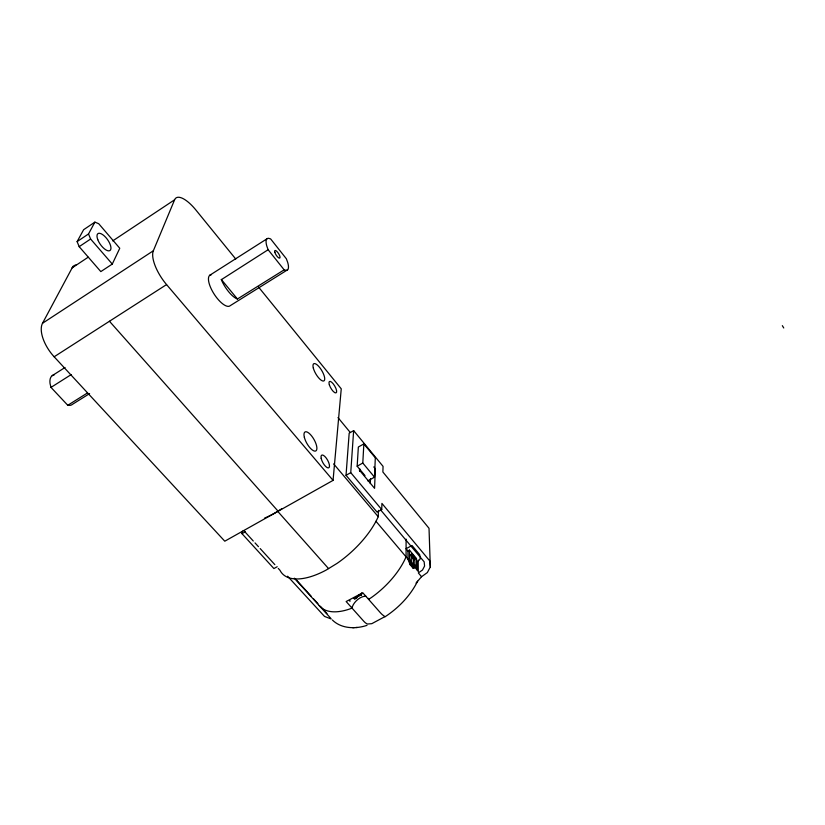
<?xml version="1.0" encoding="UTF-8"?>
<svg xmlns="http://www.w3.org/2000/svg" width="825" height="825" viewBox="0 0 825 825"><rect width="100%" height="100%" fill="white"/><g stroke="black" fill="none" stroke-linecap="round" stroke-linejoin="round"><path stroke-width="1.24" d="M407.963 559.226L407.963 550.914L409.448 550.12L416.481 558.473L416.563 566.827L413.16 568.281L410.108 564.682L407.963 559.226L409.458 558.432L409.448 550.12M406.106 539.117L406.065 556.834A57.987 29.092 -42.3 0 1 371.766 597.279L368.641 599.404L368.497 598.342M430.31 566.93L429.021 528.299L382.882 472.003L383.058 466.373L353.647 430.609L349.181 433.166L346.036 475.293L377.077 512.119L381.738 509.572L381.923 503.415L429.784 560.948L430.31 566.93L427.35 572.571L421.554 576.716L416.048 583.079M278.272 568.425L279.995 570.312A64.793 30.257 -41.9 0 0 326.164 570.065L336.961 563.444A64.793 30.257 -41.9 0 0 378.242 516.718L378.458 510.366M367.785 480.903L374.519 477.159L375.303 457.813L363.856 443.902L358.349 447.026L357.163 466.207L365.001 475.613M370.291 483.543L370.507 478.655M361.567 594.722L361.649 592.907M374.519 477.159L362.794 463.031L363.856 443.902M359.824 471.477L359.958 469.064M381.738 509.572L350.749 472.653L353.647 430.609M72.971 266.341L42.518 323.266A27.586 13.468 54.9 0 0 54.151 356.782L224.782 541.2L333.063 480.377L341.251 388.833L258.483 286.997M354.802 598.837L356.792 597.723L354.925 598.517M277.2 566.744L273.89 568.549L242.003 533.672L242.468 531.166M319.203 605.56A57.987 29.092 -42.3 0 0 348.996 609.232L352.038 608.118L352.296 606.849M356.792 597.723L354.905 598.651M414.862 565.383L414.789 558.391L413.016 555.039L411.18 553.977L411.324 561.598L413.201 564.795L414.862 565.383L413.366 566.167M42.518 323.266L153.337 250.779L174.611 199.784A27.906 9.931 55.9 0 1 195.989 210.127L235.754 259.04M112.282 264.062L119.769 248.273L98.722 223.719L94.885 222.131L83.624 229.711L77.117 241.612L79.179 246.665L100.825 271.6L112.282 264.062L90.606 239.023L88.523 233.96L94.885 222.131M417.605 581.192C410.365 595.743 398.671 607.819 385.162 616.708M77.117 241.612L88.523 233.96M79.179 246.665L90.606 239.023M88.172 257.214L72.167 267.847A27.132 12.086 54.7 0 1 75.9 264.918M112.716 240.9L174.611 199.784M355.162 598.465L356.4 597.805L354.049 598.558M54.151 356.782L166.557 284.584A28.442 11.117 56.1 0 1 153.337 250.779M52.202 375.664L65.041 367.486M209.746 275.272L267.063 238.755M89.595 393.608L72.456 404.322A17.562 8.941 55.8 0 1 70.321 405.323L67.784 405.281L50.995 387.399L71.218 374.581M284.161 269.847L237.352 299.042A18.398 6.621 57.1 0 1 221.347 279.665L268.135 249.727L266.805 246.067A18.635 5.94 57.4 0 1 268.61 238.301L270.621 238.91L286.347 258.761L287.677 262.36A18.635 5.94 57.4 0 1 286.131 270.353L284.161 269.847L268.135 249.727M281.964 508.623L275.251 512.851A66.474 27.555 -41.3 0 1 264.577 518.11M67.784 405.281L87.357 393.02M287.605 269.785L230.227 305.673A18.346 6.786 57.1 0 1 213.417 292.937A18.346 6.786 57.1 0 1 211.478 274.704M357.998 595.743L360.339 594.299L360.855 594.877A1.392 0.536 63.5 0 0 361.546 594.856M360.855 594.877L356.039 597.496L360.731 594.743M357.163 466.207L362.794 463.031M242.003 533.672L245.345 531.795M346.036 475.293L350.749 472.653M356.287 597.723L354.173 598.692M411.964 554.08L410.479 554.864L413.304 559.175L413.521 565.764L415.016 564.97M410.984 555.246L412.469 554.462M411.531 555.833L413.016 555.039M412.067 556.566L413.552 555.782M412.562 557.411L414.047 556.617M412.985 558.298L414.47 557.514M413.304 559.175L414.789 558.391M413.5 559.989L414.985 559.206M410.108 564.682L411.603 563.887L414.655 567.497L416.563 566.827M413.16 568.281L414.655 567.497M354.863 598.764L355.585 598.403M366.991 625.35C355.575 629.186 341.354 628.877 332.32 619.957M352.749 627.701L354.286 627.619M355.802 627.526L357.266 627.454M331.186 618.977L324.503 616.409L287.605 576.221M411.706 565.589L412.222 566.063M243.798 530.619L253.285 541.014M255.007 542.902L258.452 546.686M260.174 548.573L274.828 564.64M295.68 579.171L311.077 596.124M313.634 598.94L317.914 603.653M320.378 606.365L326.948 613.594M294.339 578.191L330.732 618.255M109.457 321.255L278.128 511.232M277.685 511.314L328.556 568.6M166.557 284.584L333.063 480.377M375.952 521.276L408.468 559.68M410.066 561.567L411.675 563.465M414.882 567.249L418.306 571.508L418.182 560.041M421.554 576.716L418.327 572.911L422.493 570.023L424.586 566.043L424.163 561.825L380.552 509.84M408.468 551.512L406.086 548.687L412.036 545.521L419.595 554.524L420.317 557.308L419.873 559.505L417.202 561.866L417.285 570.085M411.644 555.277L413.232 557.164M333.651 463.877L378.242 516.718M359.298 470.013L374.571 488.317L375.344 468.817L373.777 466.919M221.275 279.438L237.487 299.062M337.992 417.605L350.078 432.259M782.347 325.658L783.75 327.979M410.19 563.279L410.644 564.145M409.458 558.432L411.603 563.887M50.995 387.399L50.078 383.738A17.562 8.941 55.8 0 1 54.398 374.767M409.437 560.804L409.561 561.547M350.213 600.878A1.392 0.557 63.6 0 1 349.511 600.899M352.038 608.118A10.302 5.342 -43.3 0 1 357.751 599.497A10.302 5.342 -43.3 0 1 366.403 596.454M384.914 616.646L371.797 623.669L367.414 624.03A13.643 6.569 68.9 0 1 363.712 621.184L346.149 601.528L362.773 592.752L380.253 612.583A13.643 3.795 59.2 0 0 383.615 615.625L384.914 616.646M329.34 384.811A6.59 2.217 59.6 0 0 335.961 392.906A6.59 2.217 59.6 0 0 333.135 383.718A6.59 2.217 59.6 0 0 329.34 384.811M274.849 252.368A4.476 1.423 57.4 0 0 279.458 258.153A4.476 1.423 57.4 0 0 277.747 252.409A4.476 1.423 57.4 0 0 274.849 252.368M304.363 437.363A10.931 4.073 60.3 0 0 315.387 451.1A10.931 4.073 60.3 0 0 311.541 435.827A10.931 4.073 60.3 0 0 304.363 437.363M321.173 458.318A7.26 2.681 60.8 0 0 328.298 467.93A7.26 2.681 60.8 0 0 326.308 458.153A7.26 2.681 60.8 0 0 321.173 458.318M313.304 368.002A9.982 3.403 59.3 0 0 323.307 381.057A9.982 3.403 59.3 0 0 319.945 367.847A9.982 3.403 59.3 0 0 313.304 368.002M97.773 239.673A10.385 4.321 54.4 0 0 109.869 250.604A10.385 4.321 54.4 0 0 104.27 235.909A10.385 4.321 54.4 0 0 97.773 239.673"/></g></svg>
